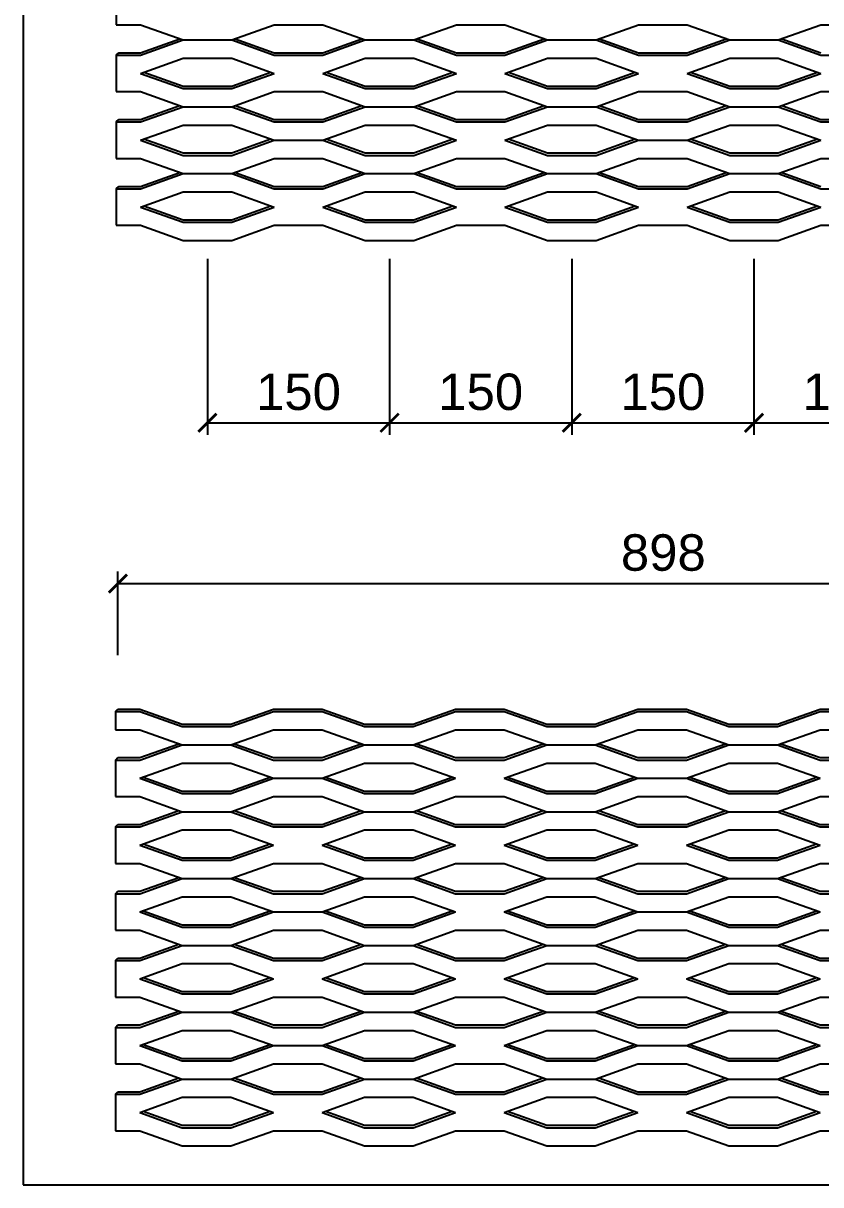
# Model space of a CAD drawing. Header units: millimetres. Extents: x 1664 to 41320, y 4122 to 31095.
# Drawn here: x 21738 to 25022, y 5202 to 9982 of the extents above; entities that cross this region are included whole.
import ezdxf

# ---------------------------------------------------------------- set-up
doc = ezdxf.new("R2010")
doc.units = ezdxf.units.MM
doc.layers.get('DEFPOINTS').update_dxf_attribs({"color": 150})
doc.layers.add('DIM', color=7, linetype='Continuous')
doc.layers.add('ELE-8', color=8, linetype='Continuous')
doc.styles.add('ARIAL', font='arial.ttf')
doc.dimstyles.new('DIM-1-50', dxfattribs={"dimscale": 50, "dimtxt": 3, "dimasz": 1.5, "dimexe": 1, "dimexo": 1.5, "dimgap": 1, "dimtad": 1, "dimdec": 3, "dimdsep": 46, "dimtxsty": 'ARIAL', "dimblk1": 'ARCHTICK', "dimblk2": 'ARCHTICK', "dimsah": 1, "dimcen": 0, "dimclrd": 256, "dimclre": 256, "dimclrt": 3, "dimazin": 2, "dimtfac": 1, "dimtdec": 3, "dimtix": 1, "dimtmove": 2, "dimatfit": 3, "dimldrblk": 'ARCHTICK', "dimfxl": 1, "dimtolj": 1, "dimtzin": 0, "dimarcsym": 0})

# ---------------------------------------------------------------- blocks, each defined once
blk = doc.blocks.new('_ArchTick')
at = {"color": 0, "linetype": 'ByBlock', "const_width": 0.15}
blk.add_lwpolyline([(-0.5, -0.5), (0.5, 0.5)], dxfattribs=at)
blk = doc.blocks.new('*D288')
at = {"layer": 'DEFPOINTS', "color": 0, "transparency": 16777216}
for p in [(22496.6, 9088), (23246.6, 9088), (23246.6, 8337.8)]:
    blk.add_point(p, dxfattribs=at)
at = {"layer": 'DIM', "lineweight": -2, "transparency": 16777216}
for p, q in [((22496.6, 9013), (22496.6, 8287.8)), ((23246.6, 9013), (23246.6, 8287.8)), ((22496.6, 8337.8), (23246.6, 8337.8))]:
    blk.add_line(p, q, dxfattribs=at)
at = {"layer": 'DIM', "lineweight": -2, "transparency": 16777216, "xscale": 75, "yscale": 75, "zscale": 75, "rotation": 180}
blk.add_blockref('_ArchTick', (22496.6, 8337.8), dxfattribs=at)
at = {"layer": 'DIM', "lineweight": -2, "transparency": 16777216, "xscale": 75, "yscale": 75, "zscale": 75}
blk.add_blockref('_ArchTick', (23246.6, 8337.8), dxfattribs=at)
at = {"layer": 'DIM', "color": 3, "transparency": 16777216, "insert": (22871.6, 8464.3), "char_height": 150, "attachment_point": 5, "style": 'ARIAL'}
blk.add_mtext('\\A1;150', dxfattribs=at)
blk = doc.blocks.new('*D289')
at = {"layer": 'DEFPOINTS', "color": 0, "transparency": 16777216}
for p in [(23246.6, 9088), (23996.6, 9088), (23996.6, 8337.8)]:
    blk.add_point(p, dxfattribs=at)
at = {"layer": 'DIM', "lineweight": -2, "transparency": 16777216}
for p, q in [((23246.6, 9013), (23246.6, 8287.8)), ((23996.6, 9013), (23996.6, 8287.8)), ((23246.6, 8337.8), (23996.6, 8337.8))]:
    blk.add_line(p, q, dxfattribs=at)
at = {"layer": 'DIM', "lineweight": -2, "transparency": 16777216, "xscale": 75, "yscale": 75, "zscale": 75, "rotation": 180}
blk.add_blockref('_ArchTick', (23246.6, 8337.8), dxfattribs=at)
at = {"layer": 'DIM', "lineweight": -2, "transparency": 16777216, "xscale": 75, "yscale": 75, "zscale": 75}
blk.add_blockref('_ArchTick', (23996.6, 8337.8), dxfattribs=at)
at = {"layer": 'DIM', "color": 3, "transparency": 16777216, "insert": (23621.6, 8464.3), "char_height": 150, "attachment_point": 5, "style": 'ARIAL'}
blk.add_mtext('\\A1;150', dxfattribs=at)
blk = doc.blocks.new('*D290')
at = {"layer": 'DEFPOINTS', "color": 0, "transparency": 16777216}
for p in [(23996.6, 9088), (24746.6, 9088), (24746.6, 8337.8)]:
    blk.add_point(p, dxfattribs=at)
at = {"layer": 'DIM', "lineweight": -2, "transparency": 16777216}
for p, q in [((23996.6, 9013), (23996.6, 8287.8)), ((24746.6, 9013), (24746.6, 8287.8)), ((23996.6, 8337.8), (24746.6, 8337.8))]:
    blk.add_line(p, q, dxfattribs=at)
at = {"layer": 'DIM', "lineweight": -2, "transparency": 16777216, "xscale": 75, "yscale": 75, "zscale": 75, "rotation": 180}
blk.add_blockref('_ArchTick', (23996.6, 8337.8), dxfattribs=at)
at = {"layer": 'DIM', "lineweight": -2, "transparency": 16777216, "xscale": 75, "yscale": 75, "zscale": 75}
blk.add_blockref('_ArchTick', (24746.6, 8337.8), dxfattribs=at)
at = {"layer": 'DIM', "color": 3, "transparency": 16777216, "insert": (24371.6, 8464.3), "char_height": 150, "attachment_point": 5, "style": 'ARIAL'}
blk.add_mtext('\\A1;150', dxfattribs=at)
blk = doc.blocks.new('*D291')
at = {"layer": 'DEFPOINTS', "color": 0, "transparency": 16777216}
for p in [(24746.6, 9088), (25496.6, 9088), (25496.6, 8337.8)]:
    blk.add_point(p, dxfattribs=at)
at = {"layer": 'DIM', "lineweight": -2, "transparency": 16777216}
for p, q in [((24746.6, 9013), (24746.6, 8287.8)), ((25496.6, 9013), (25496.6, 8287.8)), ((24746.6, 8337.8), (25496.6, 8337.8))]:
    blk.add_line(p, q, dxfattribs=at)
at = {"layer": 'DIM', "lineweight": -2, "transparency": 16777216, "xscale": 75, "yscale": 75, "zscale": 75, "rotation": 180}
blk.add_blockref('_ArchTick', (24746.6, 8337.8), dxfattribs=at)
at = {"layer": 'DIM', "lineweight": -2, "transparency": 16777216, "xscale": 75, "yscale": 75, "zscale": 75}
blk.add_blockref('_ArchTick', (25496.6, 8337.8), dxfattribs=at)
at = {"layer": 'DIM', "color": 3, "transparency": 16777216, "insert": (25121.6, 8464.3), "char_height": 150, "attachment_point": 5, "style": 'ARIAL'}
blk.add_mtext('\\A1;150', dxfattribs=at)
blk = doc.blocks.new('*D295')
at = {"layer": 'DEFPOINTS', "color": 0, "transparency": 16777216}
for p in [(26618.4, 7676.3), (22128.4, 7307), (26618.4, 7297)]:
    blk.add_point(p, dxfattribs=at)
at = {"layer": 'DIM', "lineweight": -2, "transparency": 16777216}
for p, q in [((22128.4, 7382), (22128.4, 7726.3)), ((26618.4, 7372), (26618.4, 7726.3)), ((22128.4, 7676.3), (26618.4, 7676.3))]:
    blk.add_line(p, q, dxfattribs=at)
at = {"layer": 'DIM', "lineweight": -2, "transparency": 16777216, "xscale": 75, "yscale": 75, "zscale": 75, "rotation": 180}
blk.add_blockref('_ArchTick', (22128.4, 7676.3), dxfattribs=at)
at = {"layer": 'DIM', "lineweight": -2, "transparency": 16777216, "xscale": 75, "yscale": 75, "zscale": 75}
blk.add_blockref('_ArchTick', (26618.4, 7676.3), dxfattribs=at)
at = {"layer": 'DIM', "color": 3, "transparency": 16777216, "insert": (24373.4, 7802.9), "char_height": 150, "attachment_point": 5, "style": 'ARIAL'}
blk.add_mtext('\\A1;898', dxfattribs=at)

msp = doc.modelspace()

# ---------------------------------------------------------------- linework, layer by layer
msp.add_lwpolyline([(21738.4051, 5202.4699), (30754.7525, 5202.4699), (30754.7525, 12936.2196), (21738.4051, 12936.2196)], close=True)
at = {"layer": 'ELE-8'}
for p, q in [((22121.5585, 10125.5162), (22121.5585, 9975.5162)), ((22121.5585, 9975.5162), (22221.5585, 9975.5162)), ((22221.5585, 9975.5162), (22396.5585, 9913.0162)), ((22596.5585, 9913.0162), (22771.5585, 9975.5162)), ((22771.5585, 9975.5162), (22971.5585, 9975.5162)), ((22971.5585, 9975.5162), (23146.5585, 9913.0162)), ((23346.5585, 9913.0162), (23521.5585, 9975.5162)), ((23521.5585, 9975.5162), (23621.5585, 9975.5162)), ((23621.5585, 9975.5162), (23721.5585, 9975.5162)), ((23721.5585, 9975.5162), (23896.5585, 9913.0162)), ((24096.5585, 9913.0162), (24271.5585, 9975.5162)), ((24271.5585, 9975.5162), (24471.5585, 9975.5162)), ((24471.5585, 9975.5162), (24646.5585, 9913.0162)), ((24846.5585, 9913.0162), (25021.5585, 9975.5162)), ((25021.5585, 9975.5162), (25121.5585, 9975.5162)), ((22221.5585, 9860.5162), (22382.5585, 9918.0162)), ((22221.5585, 9850.5162), (22396.5585, 9913.0162)), ((22396.5585, 9913.0162), (22596.5585, 9913.0162)), ((22596.5585, 9913.0162), (22771.5585, 9850.5162)), ((22610.5585, 9918.0162), (22771.5585, 9860.5162)), ((22971.5585, 9860.5162), (23132.5585, 9918.0162)), ((22971.5585, 9850.5162), (23146.5585, 9913.0162)), ((23146.5585, 9913.0162), (23346.5585, 9913.0162)), ((23346.5585, 9913.0162), (23521.5585, 9850.5162)), ((23360.5585, 9918.0162), (23521.5585, 9860.5162)), ((23721.5585, 9860.5162), (23882.5585, 9918.0162)), ((23721.5585, 9850.5162), (23896.5585, 9913.0162)), ((23896.5585, 9913.0162), (24096.5585, 9913.0162)), ((24096.5585, 9913.0162), (24271.5585, 9850.5162)), ((24110.5585, 9918.0162), (24271.5585, 9860.5162)), ((24471.5585, 9860.5162), (24632.5585, 9918.0162)), ((24471.5585, 9850.5162), (24646.5585, 9913.0162)), ((24646.5585, 9913.0162), (24846.5585, 9913.0162)), ((24846.5585, 9913.0162), (25021.5585, 9850.5162)), ((24860.5585, 9918.0162), (25021.5585, 9860.5162)), ((22121.5585, 9850.5162), (22131.5585, 9860.5162)), ((22121.5585, 9850.5162), (22221.5585, 9850.5162)), ((22121.5585, 9850.5162), (22121.5585, 9700.5162)), ((22131.5585, 9860.5162), (22221.5585, 9860.5162)), ((22771.5585, 9860.5162), (22971.5585, 9860.5162)), ((22771.5585, 9850.5162), (22971.5585, 9850.5162)), ((23521.5585, 9860.5162), (23631.5585, 9860.5162)), ((23521.5585, 9850.5162), (23621.5585, 9850.5162)), ((23621.5585, 9850.5162), (23721.5585, 9850.5162)), ((23631.5585, 9860.5162), (23721.5585, 9860.5162)), ((24271.5585, 9860.5162), (24471.5585, 9860.5162)), ((24271.5585, 9850.5162), (24471.5585, 9850.5162)), ((25021.5585, 9850.5162), (25121.5585, 9850.5162)), ((22221.5585, 9775.5162), (22396.5585, 9838.0162)), ((22396.5585, 9838.0162), (22596.5585, 9838.0162)), ((22596.5585, 9838.0162), (22771.5585, 9775.5162)), ((22971.5585, 9775.5162), (23146.5585, 9838.0162)), ((23146.5585, 9838.0162), (23346.5585, 9838.0162)), ((23346.5585, 9838.0162), (23521.5585, 9775.5162)), ((23721.5585, 9775.5162), (23896.5585, 9838.0162)), ((23896.5585, 9838.0162), (24096.5585, 9838.0162)), ((24096.5585, 9838.0162), (24271.5585, 9775.5162)), ((24471.5585, 9775.5162), (24646.5585, 9838.0162)), ((24646.5585, 9838.0162), (24846.5585, 9838.0162)), ((24846.5585, 9838.0162), (25021.5585, 9775.5162)), ((22221.5585, 9775.5162), (22396.5585, 9713.0162)), ((22235.5585, 9780.5162), (22396.5585, 9723.0162)), ((22596.5585, 9723.0162), (22757.5585, 9780.5162)), ((22596.5585, 9713.0162), (22771.5585, 9775.5162)), ((22971.5585, 9775.5162), (23146.5585, 9713.0162)), ((22985.5585, 9780.5162), (23146.5585, 9723.0162)), ((23346.5585, 9723.0162), (23507.5585, 9780.5162)), ((23346.5585, 9713.0162), (23521.5585, 9775.5162)), ((23721.5585, 9775.5162), (23896.5585, 9713.0162)), ((23735.5585, 9780.5162), (23896.5585, 9723.0162)), ((24096.5585, 9723.0162), (24257.5585, 9780.5162)), ((24096.5585, 9713.0162), (24271.5585, 9775.5162)), ((24471.5585, 9775.5162), (24646.5585, 9713.0162)), ((24485.5585, 9780.5162), (24646.5585, 9723.0162)), ((24846.5585, 9723.0162), (25007.5585, 9780.5162)), ((24846.5585, 9713.0162), (25021.5585, 9775.5162)), ((22396.5585, 9723.0162), (22596.5585, 9723.0162)), ((22396.5585, 9713.0162), (22596.5585, 9713.0162)), ((23146.5585, 9723.0162), (23346.5585, 9723.0162)), ((23146.5585, 9713.0162), (23346.5585, 9713.0162)), ((23896.5585, 9723.0162), (24096.5585, 9723.0162)), ((23896.5585, 9713.0162), (24096.5585, 9713.0162)), ((24646.5585, 9723.0162), (24846.5585, 9723.0162)), ((24646.5585, 9713.0162), (24846.5585, 9713.0162)), ((22121.5585, 9700.5162), (22221.5585, 9700.5162)), ((22221.5585, 9700.5162), (22396.5585, 9638.0162)), ((22596.5585, 9638.0162), (22771.5585, 9700.5162)), ((22771.5585, 9700.5162), (22971.5585, 9700.5162)), ((22971.5585, 9700.5162), (23146.5585, 9638.0162)), ((23346.5585, 9638.0162), (23521.5585, 9700.5162)), ((23521.5585, 9700.5162), (23621.5585, 9700.5162)), ((23621.5585, 9700.5162), (23721.5585, 9700.5162)), ((23721.5585, 9700.5162), (23896.5585, 9638.0162)), ((24096.5585, 9638.0162), (24271.5585, 9700.5162)), ((24271.5585, 9700.5162), (24471.5585, 9700.5162)), ((24471.5585, 9700.5162), (24646.5585, 9638.0162)), ((24846.5585, 9638.0162), (25021.5585, 9700.5162)), ((25021.5585, 9700.5162), (25121.5585, 9700.5162)), ((22221.5585, 9585.5162), (22382.5585, 9643.0162)), ((22221.5585, 9575.5162), (22396.5585, 9638.0162)), ((22396.5585, 9638.0162), (22596.5585, 9638.0162)), ((22596.5585, 9638.0162), (22771.5585, 9575.5162)), ((22610.5585, 9643.0162), (22771.5585, 9585.5162)), ((22971.5585, 9585.5162), (23132.5585, 9643.0162)), ((22971.5585, 9575.5162), (23146.5585, 9638.0162)), ((23146.5585, 9638.0162), (23346.5585, 9638.0162)), ((23346.5585, 9638.0162), (23521.5585, 9575.5162)), ((23360.5585, 9643.0162), (23521.5585, 9585.5162)), ((23721.5585, 9585.5162), (23882.5585, 9643.0162)), ((23721.5585, 9575.5162), (23896.5585, 9638.0162)), ((23896.5585, 9638.0162), (24096.5585, 9638.0162)), ((24096.5585, 9638.0162), (24271.5585, 9575.5162)), ((24110.5585, 9643.0162), (24271.5585, 9585.5162)), ((24471.5585, 9585.5162), (24632.5585, 9643.0162)), ((24471.5585, 9575.5162), (24646.5585, 9638.0162)), ((24646.5585, 9638.0162), (24846.5585, 9638.0162)), ((24846.5585, 9638.0162), (25021.5585, 9575.5162)), ((24860.5585, 9643.0162), (25021.5585, 9585.5162)), ((22121.5585, 9575.5162), (22131.5585, 9585.5162)), ((22121.5585, 9575.5162), (22221.5585, 9575.5162)), ((22121.5585, 9575.5162), (22121.5585, 9425.5162)), ((22131.5585, 9585.5162), (22221.5585, 9585.5162)), ((22221.5585, 9500.5162), (22396.5585, 9563.0162)), ((22396.5585, 9563.0162), (22596.5585, 9563.0162)), ((22596.5585, 9563.0162), (22771.5585, 9500.5162)), ((22771.5585, 9585.5162), (22971.5585, 9585.5162)), ((22771.5585, 9575.5162), (22971.5585, 9575.5162)), ((22971.5585, 9500.5162), (23146.5585, 9563.0162)), ((23146.5585, 9563.0162), (23346.5585, 9563.0162)), ((23346.5585, 9563.0162), (23521.5585, 9500.5162)), ((23521.5585, 9585.5162), (23631.5585, 9585.5162)), ((23521.5585, 9575.5162), (23621.5585, 9575.5162)), ((23621.5585, 9575.5162), (23721.5585, 9575.5162)), ((23631.5585, 9585.5162), (23721.5585, 9585.5162)), ((23721.5585, 9500.5162), (23896.5585, 9563.0162)), ((23896.5585, 9563.0162), (24096.5585, 9563.0162)), ((24096.5585, 9563.0162), (24271.5585, 9500.5162)), ((24271.5585, 9585.5162), (24471.5585, 9585.5162)), ((24271.5585, 9575.5162), (24471.5585, 9575.5162)), ((24471.5585, 9500.5162), (24646.5585, 9563.0162)), ((24646.5585, 9563.0162), (24846.5585, 9563.0162)), ((24846.5585, 9563.0162), (25021.5585, 9500.5162)), ((25021.5585, 9585.5162), (25131.5585, 9585.5162)), ((25021.5585, 9575.5162), (25121.5585, 9575.5162)), ((22221.5585, 9500.5162), (22396.5585, 9438.0162)), ((22235.5585, 9505.5162), (22396.5585, 9448.0162)), ((22596.5585, 9448.0162), (22757.5585, 9505.5162)), ((22596.5585, 9438.0162), (22771.5585, 9500.5162)), ((22771.5585, 9500.5162), (22971.5585, 9500.5162)), ((22971.5585, 9500.5162), (23146.5585, 9438.0162)), ((22985.5585, 9505.5162), (23146.5585, 9448.0162)), ((23346.5585, 9448.0162), (23507.5585, 9505.5162)), ((23346.5585, 9438.0162), (23521.5585, 9500.5162)), ((23721.5585, 9500.5162), (23896.5585, 9438.0162)), ((23735.5585, 9505.5162), (23896.5585, 9448.0162)), ((24096.5585, 9448.0162), (24257.5585, 9505.5162)), ((24096.5585, 9438.0162), (24271.5585, 9500.5162)), ((24271.5585, 9500.5162), (24471.5585, 9500.5162)), ((24471.5585, 9500.5162), (24646.5585, 9438.0162)), ((24485.5585, 9505.5162), (24646.5585, 9448.0162)), ((24846.5585, 9448.0162), (25007.5585, 9505.5162)), ((24846.5585, 9438.0162), (25021.5585, 9500.5162)), ((22121.5585, 9425.5162), (22221.5585, 9425.5162)), ((22221.5585, 9425.5162), (22396.5585, 9363.0162)), ((22396.5585, 9448.0162), (22596.5585, 9448.0162)), ((22396.5585, 9438.0162), (22596.5585, 9438.0162)), ((22596.5585, 9363.0162), (22771.5585, 9425.5162)), ((22771.5585, 9425.5162), (22971.5585, 9425.5162)), ((22971.5585, 9425.5162), (23146.5585, 9363.0162)), ((23146.5585, 9448.0162), (23346.5585, 9448.0162)), ((23146.5585, 9438.0162), (23346.5585, 9438.0162)), ((23346.5585, 9363.0162), (23521.5585, 9425.5162)), ((23521.5585, 9425.5162), (23621.5585, 9425.5162)), ((23621.5585, 9425.5162), (23721.5585, 9425.5162)), ((23721.5585, 9425.5162), (23896.5585, 9363.0162)), ((23896.5585, 9448.0162), (24096.5585, 9448.0162)), ((23896.5585, 9438.0162), (24096.5585, 9438.0162)), ((24096.5585, 9363.0162), (24271.5585, 9425.5162)), ((24271.5585, 9425.5162), (24471.5585, 9425.5162)), ((24471.5585, 9425.5162), (24646.5585, 9363.0162)), ((24646.5585, 9448.0162), (24846.5585, 9448.0162)), ((24646.5585, 9438.0162), (24846.5585, 9438.0162)), ((24846.5585, 9363.0162), (25021.5585, 9425.5162)), ((25021.5585, 9425.5162), (25121.5585, 9425.5162)), ((22221.5585, 9310.5162), (22382.5585, 9368.0162)), ((22610.5585, 9368.0162), (22771.5585, 9310.5162)), ((22971.5585, 9310.5162), (23132.5585, 9368.0162)), ((23360.5585, 9368.0162), (23521.5585, 9310.5162)), ((23721.5585, 9310.5162), (23882.5585, 9368.0162)), ((24110.5585, 9368.0162), (24271.5585, 9310.5162)), ((24471.5585, 9310.5162), (24632.5585, 9368.0162)), ((24860.5585, 9368.0162), (25021.5585, 9310.5162)), ((22221.5585, 9300.5162), (22396.5585, 9363.0162)), ((22396.5585, 9363.0162), (22596.5585, 9363.0162)), ((22596.5585, 9363.0162), (22771.5585, 9300.5162)), ((22971.5585, 9300.5162), (23146.5585, 9363.0162)), ((23146.5585, 9363.0162), (23346.5585, 9363.0162)), ((23346.5585, 9363.0162), (23521.5585, 9300.5162)), ((23721.5585, 9300.5162), (23896.5585, 9363.0162)), ((23896.5585, 9363.0162), (24096.5585, 9363.0162)), ((24096.5585, 9363.0162), (24271.5585, 9300.5162)), ((24471.5585, 9300.5162), (24646.5585, 9363.0162)), ((24646.5585, 9363.0162), (24846.5585, 9363.0162)), ((24846.5585, 9363.0162), (25021.5585, 9300.5162)), ((22121.5585, 9300.5162), (22131.5585, 9310.5162)), ((22121.5585, 9300.5162), (22221.5585, 9300.5162)), ((22121.5585, 9300.5162), (22121.5585, 9150.5162)), ((22131.5585, 9310.5162), (22221.5585, 9310.5162)), ((22221.5585, 9225.5162), (22396.5585, 9288.0162)), ((22396.5585, 9288.0162), (22596.5585, 9288.0162)), ((22596.5585, 9288.0162), (22771.5585, 9225.5162)), ((22771.5585, 9310.5162), (22971.5585, 9310.5162)), ((22771.5585, 9300.5162), (22971.5585, 9300.5162)), ((22971.5585, 9225.5162), (23146.5585, 9288.0162)), ((23146.5585, 9288.0162), (23346.5585, 9288.0162)), ((23346.5585, 9288.0162), (23521.5585, 9225.5162)), ((23521.5585, 9310.5162), (23631.5585, 9310.5162)), ((23521.5585, 9300.5162), (23621.5585, 9300.5162)), ((23621.5585, 9300.5162), (23721.5585, 9300.5162)), ((23631.5585, 9310.5162), (23721.5585, 9310.5162)), ((23721.5585, 9225.5162), (23896.5585, 9288.0162)), ((23896.5585, 9288.0162), (24096.5585, 9288.0162)), ((24096.5585, 9288.0162), (24271.5585, 9225.5162)), ((24271.5585, 9310.5162), (24471.5585, 9310.5162)), ((24271.5585, 9300.5162), (24471.5585, 9300.5162)), ((24471.5585, 9225.5162), (24646.5585, 9288.0162)), ((24646.5585, 9288.0162), (24846.5585, 9288.0162)), ((24846.5585, 9288.0162), (25021.5585, 9225.5162)), ((25021.5585, 9300.5162), (25121.5585, 9300.5162)), ((22221.5585, 9225.5162), (22396.5585, 9163.0162)), ((22235.5585, 9230.5162), (22396.5585, 9173.0162)), ((22596.5585, 9173.0162), (22757.5585, 9230.5162)), ((22596.5585, 9163.0162), (22771.5585, 9225.5162)), ((22971.5585, 9225.5162), (23146.5585, 9163.0162)), ((22985.5585, 9230.5162), (23146.5585, 9173.0162)), ((23346.5585, 9173.0162), (23507.5585, 9230.5162)), ((23346.5585, 9163.0162), (23521.5585, 9225.5162)), ((23721.5585, 9225.5162), (23896.5585, 9163.0162)), ((23735.5585, 9230.5162), (23896.5585, 9173.0162)), ((24096.5585, 9173.0162), (24257.5585, 9230.5162)), ((24096.5585, 9163.0162), (24271.5585, 9225.5162)), ((24471.5585, 9225.5162), (24646.5585, 9163.0162)), ((24485.5585, 9230.5162), (24646.5585, 9173.0162)), ((24846.5585, 9173.0162), (25007.5585, 9230.5162)), ((24846.5585, 9163.0162), (25021.5585, 9225.5162)), ((22121.5585, 9150.5162), (22221.5585, 9150.5162)), ((22221.5585, 9150.5162), (22396.5585, 9088.0162)), ((22396.5585, 9173.0162), (22596.5585, 9173.0162)), ((22396.5585, 9163.0162), (22596.5585, 9163.0162)), ((22596.5585, 9088.0162), (22771.5585, 9150.5162)), ((22771.5585, 9150.5162), (22971.5585, 9150.5162)), ((22971.5585, 9150.5162), (23146.5585, 9088.0162)), ((23146.5585, 9173.0162), (23346.5585, 9173.0162)), ((23146.5585, 9163.0162), (23346.5585, 9163.0162)), ((23346.5585, 9088.0162), (23521.5585, 9150.5162)), ((23521.5585, 9150.5162), (23621.5585, 9150.5162)), ((23621.5585, 9150.5162), (23721.5585, 9150.5162)), ((23721.5585, 9150.5162), (23896.5585, 9088.0162)), ((23896.5585, 9173.0162), (24096.5585, 9173.0162)), ((23896.5585, 9163.0162), (24096.5585, 9163.0162)), ((24096.5585, 9088.0162), (24271.5585, 9150.5162)), ((24271.5585, 9150.5162), (24471.5585, 9150.5162)), ((24471.5585, 9150.5162), (24646.5585, 9088.0162)), ((24646.5585, 9173.0162), (24846.5585, 9173.0162)), ((24646.5585, 9163.0162), (24846.5585, 9163.0162)), ((24846.5585, 9088.0162), (25021.5585, 9150.5162)), ((25021.5585, 9150.5162), (25121.5585, 9150.5162)), ((22396.5585, 9088.0162), (22596.5585, 9088.0162)), ((23146.5585, 9088.0162), (23346.5585, 9088.0162)), ((23896.5585, 9088.0162), (24096.5585, 9088.0162)), ((24646.5585, 9088.0162), (24846.5585, 9088.0162)), ((22118.3575, 7149.9237), (22128.3575, 7159.9237)), ((22118.3575, 7149.9237), (22218.3575, 7149.9237)), ((22118.3575, 7149.9237), (22118.3575, 7074.9237)), ((22128.3575, 7159.9237), (22218.3575, 7159.9237)), ((22218.3575, 7159.9237), (22393.3575, 7097.4237)), ((22218.3575, 7149.9237), (22393.3575, 7087.4237)), ((22593.3575, 7097.4237), (22768.3575, 7159.9237)), ((22593.3575, 7087.4237), (22768.3575, 7149.9237)), ((22768.3575, 7159.9237), (22968.3575, 7159.9237)), ((22768.3575, 7149.9237), (22968.3575, 7149.9237)), ((22968.3575, 7159.9237), (23143.3575, 7097.4237)), ((22968.3575, 7149.9237), (23143.3575, 7087.4237)), ((23343.3575, 7097.4237), (23518.3575, 7159.9237)), ((23343.3575, 7087.4237), (23518.3575, 7149.9237)), ((23518.3575, 7159.9237), (23628.3575, 7159.9237)), ((23518.3575, 7149.9237), (23618.3575, 7149.9237)), ((23618.3575, 7149.9237), (23718.3575, 7149.9237)), ((23628.3575, 7159.9237), (23718.3575, 7159.9237)), ((23718.3575, 7159.9237), (23893.3575, 7097.4237)), ((23718.3575, 7149.9237), (23893.3575, 7087.4237)), ((24093.3575, 7097.4237), (24268.3575, 7159.9237)), ((24093.3575, 7087.4237), (24268.3575, 7149.9237)), ((24268.3575, 7159.9237), (24468.3575, 7159.9237)), ((24268.3575, 7149.9237), (24468.3575, 7149.9237)), ((24468.3575, 7159.9237), (24643.3575, 7097.4237)), ((24468.3575, 7149.9237), (24643.3575, 7087.4237)), ((24843.3575, 7097.4237), (25018.3575, 7159.9237)), ((24843.3575, 7087.4237), (25018.3575, 7149.9237)), ((25018.3575, 7159.9237), (25128.3575, 7159.9237)), ((25018.3575, 7149.9237), (25118.3575, 7149.9237)), ((22118.3575, 7074.9237), (22218.3575, 7074.9237)), ((22218.3575, 7074.9237), (22393.3575, 7012.4237)), ((22393.3575, 7097.4237), (22593.3575, 7097.4237)), ((22393.3575, 7087.4237), (22593.3575, 7087.4237)), ((22593.3575, 7012.4237), (22768.3575, 7074.9237)), ((22768.3575, 7074.9237), (22968.3575, 7074.9237)), ((22968.3575, 7074.9237), (23143.3575, 7012.4237)), ((23143.3575, 7097.4237), (23343.3575, 7097.4237)), ((23143.3575, 7087.4237), (23343.3575, 7087.4237)), ((23343.3575, 7012.4237), (23518.3575, 7074.9237)), ((23518.3575, 7074.9237), (23618.3575, 7074.9237)), ((23618.3575, 7074.9237), (23718.3575, 7074.9237)), ((23718.3575, 7074.9237), (23893.3575, 7012.4237)), ((23893.3575, 7097.4237), (24093.3575, 7097.4237)), ((23893.3575, 7087.4237), (24093.3575, 7087.4237)), ((24093.3575, 7012.4237), (24268.3575, 7074.9237)), ((24268.3575, 7074.9237), (24468.3575, 7074.9237)), ((24468.3575, 7074.9237), (24643.3575, 7012.4237)), ((24643.3575, 7097.4237), (24843.3575, 7097.4237)), ((24643.3575, 7087.4237), (24843.3575, 7087.4237)), ((24843.3575, 7012.4237), (25018.3575, 7074.9237)), ((25018.3575, 7074.9237), (25118.3575, 7074.9237)), ((22218.3575, 6959.9237), (22379.3575, 7017.4237)), ((22218.3575, 6949.9237), (22393.3575, 7012.4237)), ((22393.3575, 7012.4237), (22593.3575, 7012.4237)), ((22593.3575, 7012.4237), (22768.3575, 6949.9237)), ((22607.3575, 7017.4237), (22768.3575, 6959.9237)), ((22968.3575, 6959.9237), (23129.3575, 7017.4237)), ((22968.3575, 6949.9237), (23143.3575, 7012.4237)), ((23143.3575, 7012.4237), (23343.3575, 7012.4237)), ((23343.3575, 7012.4237), (23518.3575, 6949.9237)), ((23357.3575, 7017.4237), (23518.3575, 6959.9237)), ((23718.3575, 6959.9237), (23879.3575, 7017.4237)), ((23718.3575, 6949.9237), (23893.3575, 7012.4237)), ((23893.3575, 7012.4237), (24093.3575, 7012.4237)), ((24093.3575, 7012.4237), (24268.3575, 6949.9237)), ((24107.3575, 7017.4237), (24268.3575, 6959.9237)), ((24468.3575, 6959.9237), (24629.3575, 7017.4237)), ((24468.3575, 6949.9237), (24643.3575, 7012.4237)), ((24643.3575, 7012.4237), (24843.3575, 7012.4237)), ((24843.3575, 7012.4237), (25018.3575, 6949.9237)), ((24857.3575, 7017.4237), (25018.3575, 6959.9237)), ((22118.3575, 6949.9237), (22128.3575, 6959.9237)), ((22118.3575, 6949.9237), (22218.3575, 6949.9237)), ((22118.3575, 6949.9237), (22118.3575, 6799.9237)), ((22128.3575, 6959.9237), (22218.3575, 6959.9237)), ((22218.3575, 6874.9237), (22393.3575, 6937.4237)), ((22393.3575, 6937.4237), (22593.3575, 6937.4237)), ((22593.3575, 6937.4237), (22768.3575, 6874.9237)), ((22768.3575, 6959.9237), (22968.3575, 6959.9237)), ((22768.3575, 6949.9237), (22968.3575, 6949.9237)), ((22968.3575, 6874.9237), (23143.3575, 6937.4237)), ((23143.3575, 6937.4237), (23343.3575, 6937.4237)), ((23343.3575, 6937.4237), (23518.3575, 6874.9237)), ((23518.3575, 6959.9237), (23628.3575, 6959.9237)), ((23518.3575, 6949.9237), (23618.3575, 6949.9237)), ((23618.3575, 6949.9237), (23718.3575, 6949.9237)), ((23628.3575, 6959.9237), (23718.3575, 6959.9237)), ((23718.3575, 6874.9237), (23893.3575, 6937.4237)), ((23893.3575, 6937.4237), (24093.3575, 6937.4237)), ((24093.3575, 6937.4237), (24268.3575, 6874.9237)), ((24268.3575, 6959.9237), (24468.3575, 6959.9237)), ((24268.3575, 6949.9237), (24468.3575, 6949.9237)), ((24468.3575, 6874.9237), (24643.3575, 6937.4237)), ((24643.3575, 6937.4237), (24843.3575, 6937.4237)), ((24843.3575, 6937.4237), (25018.3575, 6874.9237)), ((25018.3575, 6959.9237), (25128.3575, 6959.9237)), ((25018.3575, 6949.9237), (25118.3575, 6949.9237)), ((22218.3575, 6874.9237), (22393.3575, 6812.4237)), ((22232.3575, 6879.9237), (22393.3575, 6822.4237)), ((22593.3575, 6822.4237), (22754.3575, 6879.9237)), ((22593.3575, 6812.4237), (22768.3575, 6874.9237)), ((22768.3575, 6874.9237), (22968.3575, 6874.9237)), ((22968.3575, 6874.9237), (23143.3575, 6812.4237)), ((22982.3575, 6879.9237), (23143.3575, 6822.4237)), ((23343.3575, 6822.4237), (23504.3575, 6879.9237)), ((23343.3575, 6812.4237), (23518.3575, 6874.9237)), ((23718.3575, 6874.9237), (23893.3575, 6812.4237)), ((23732.3575, 6879.9237), (23893.3575, 6822.4237)), ((24093.3575, 6822.4237), (24254.3575, 6879.9237)), ((24093.3575, 6812.4237), (24268.3575, 6874.9237)), ((24268.3575, 6874.9237), (24468.3575, 6874.9237)), ((24468.3575, 6874.9237), (24643.3575, 6812.4237)), ((24482.3575, 6879.9237), (24643.3575, 6822.4237)), ((24843.3575, 6822.4237), (25004.3575, 6879.9237)), ((24843.3575, 6812.4237), (25018.3575, 6874.9237)), ((22118.3575, 6799.9237), (22218.3575, 6799.9237)), ((22218.3575, 6799.9237), (22393.3575, 6737.4237)), ((22393.3575, 6822.4237), (22593.3575, 6822.4237)), ((22393.3575, 6812.4237), (22593.3575, 6812.4237)), ((22593.3575, 6737.4237), (22768.3575, 6799.9237)), ((22768.3575, 6799.9237), (22968.3575, 6799.9237)), ((22968.3575, 6799.9237), (23143.3575, 6737.4237)), ((23143.3575, 6822.4237), (23343.3575, 6822.4237)), ((23143.3575, 6812.4237), (23343.3575, 6812.4237)), ((23343.3575, 6737.4237), (23518.3575, 6799.9237)), ((23518.3575, 6799.9237), (23618.3575, 6799.9237)), ((23618.3575, 6799.9237), (23718.3575, 6799.9237)), ((23718.3575, 6799.9237), (23893.3575, 6737.4237)), ((23893.3575, 6822.4237), (24093.3575, 6822.4237)), ((23893.3575, 6812.4237), (24093.3575, 6812.4237)), ((24093.3575, 6737.4237), (24268.3575, 6799.9237)), ((24268.3575, 6799.9237), (24468.3575, 6799.9237)), ((24468.3575, 6799.9237), (24643.3575, 6737.4237)), ((24643.3575, 6822.4237), (24843.3575, 6822.4237)), ((24643.3575, 6812.4237), (24843.3575, 6812.4237)), ((24843.3575, 6737.4237), (25018.3575, 6799.9237)), ((25018.3575, 6799.9237), (25118.3575, 6799.9237)), ((22218.3575, 6684.9237), (22379.3575, 6742.4237)), ((22607.3575, 6742.4237), (22768.3575, 6684.9237)), ((22968.3575, 6684.9237), (23129.3575, 6742.4237)), ((23357.3575, 6742.4237), (23518.3575, 6684.9237)), ((23718.3575, 6684.9237), (23879.3575, 6742.4237)), ((24107.3575, 6742.4237), (24268.3575, 6684.9237)), ((24468.3575, 6684.9237), (24629.3575, 6742.4237)), ((24857.3575, 6742.4237), (25018.3575, 6684.9237)), ((22218.3575, 6674.9237), (22393.3575, 6737.4237)), ((22393.3575, 6737.4237), (22593.3575, 6737.4237)), ((22593.3575, 6737.4237), (22768.3575, 6674.9237)), ((22968.3575, 6674.9237), (23143.3575, 6737.4237)), ((23143.3575, 6737.4237), (23343.3575, 6737.4237)), ((23343.3575, 6737.4237), (23518.3575, 6674.9237)), ((23718.3575, 6674.9237), (23893.3575, 6737.4237)), ((23893.3575, 6737.4237), (24093.3575, 6737.4237)), ((24093.3575, 6737.4237), (24268.3575, 6674.9237)), ((24468.3575, 6674.9237), (24643.3575, 6737.4237)), ((24643.3575, 6737.4237), (24843.3575, 6737.4237)), ((24843.3575, 6737.4237), (25018.3575, 6674.9237)), ((22118.3575, 6674.9237), (22128.3575, 6684.9237)), ((22118.3575, 6674.9237), (22218.3575, 6674.9237)), ((22118.3575, 6674.9237), (22118.3575, 6524.9237)), ((22128.3575, 6684.9237), (22218.3575, 6684.9237)), ((22218.3575, 6599.9237), (22393.3575, 6662.4237)), ((22393.3575, 6662.4237), (22593.3575, 6662.4237)), ((22593.3575, 6662.4237), (22768.3575, 6599.9237)), ((22768.3575, 6684.9237), (22968.3575, 6684.9237)), ((22768.3575, 6674.9237), (22968.3575, 6674.9237)), ((22968.3575, 6599.9237), (23143.3575, 6662.4237)), ((23143.3575, 6662.4237), (23343.3575, 6662.4237)), ((23343.3575, 6662.4237), (23518.3575, 6599.9237)), ((23518.3575, 6684.9237), (23628.3575, 6684.9237)), ((23518.3575, 6674.9237), (23618.3575, 6674.9237)), ((23618.3575, 6674.9237), (23718.3575, 6674.9237)), ((23628.3575, 6684.9237), (23718.3575, 6684.9237)), ((23718.3575, 6599.9237), (23893.3575, 6662.4237)), ((23893.3575, 6662.4237), (24093.3575, 6662.4237)), ((24093.3575, 6662.4237), (24268.3575, 6599.9237)), ((24268.3575, 6684.9237), (24468.3575, 6684.9237)), ((24268.3575, 6674.9237), (24468.3575, 6674.9237)), ((24468.3575, 6599.9237), (24643.3575, 6662.4237)), ((24643.3575, 6662.4237), (24843.3575, 6662.4237)), ((24843.3575, 6662.4237), (25018.3575, 6599.9237)), ((25018.3575, 6684.9237), (25128.3575, 6684.9237)), ((25018.3575, 6674.9237), (25118.3575, 6674.9237)), ((22218.3575, 6599.9237), (22393.3575, 6537.4237)), ((22232.3575, 6604.9237), (22393.3575, 6547.4237)), ((22593.3575, 6547.4237), (22754.3575, 6604.9237)), ((22593.3575, 6537.4237), (22768.3575, 6599.9237)), ((22968.3575, 6599.9237), (23143.3575, 6537.4237)), ((22982.3575, 6604.9237), (23143.3575, 6547.4237)), ((23343.3575, 6547.4237), (23504.3575, 6604.9237)), ((23343.3575, 6537.4237), (23518.3575, 6599.9237)), ((23718.3575, 6599.9237), (23893.3575, 6537.4237)), ((23732.3575, 6604.9237), (23893.3575, 6547.4237)), ((24093.3575, 6547.4237), (24254.3575, 6604.9237)), ((24093.3575, 6537.4237), (24268.3575, 6599.9237)), ((24468.3575, 6599.9237), (24643.3575, 6537.4237)), ((24482.3575, 6604.9237), (24643.3575, 6547.4237)), ((24843.3575, 6547.4237), (25004.3575, 6604.9237)), ((24843.3575, 6537.4237), (25018.3575, 6599.9237)), ((22118.3575, 6524.9237), (22218.3575, 6524.9237)), ((22218.3575, 6524.9237), (22393.3575, 6462.4237)), ((22393.3575, 6547.4237), (22593.3575, 6547.4237)), ((22393.3575, 6537.4237), (22593.3575, 6537.4237)), ((22593.3575, 6462.4237), (22768.3575, 6524.9237)), ((22768.3575, 6524.9237), (22968.3575, 6524.9237)), ((22968.3575, 6524.9237), (23143.3575, 6462.4237)), ((23143.3575, 6547.4237), (23343.3575, 6547.4237)), ((23143.3575, 6537.4237), (23343.3575, 6537.4237)), ((23343.3575, 6462.4237), (23518.3575, 6524.9237)), ((23518.3575, 6524.9237), (23618.3575, 6524.9237)), ((23618.3575, 6524.9237), (23718.3575, 6524.9237)), ((23718.3575, 6524.9237), (23893.3575, 6462.4237)), ((23893.3575, 6547.4237), (24093.3575, 6547.4237)), ((23893.3575, 6537.4237), (24093.3575, 6537.4237)), ((24093.3575, 6462.4237), (24268.3575, 6524.9237)), ((24268.3575, 6524.9237), (24468.3575, 6524.9237)), ((24468.3575, 6524.9237), (24643.3575, 6462.4237)), ((24643.3575, 6547.4237), (24843.3575, 6547.4237)), ((24643.3575, 6537.4237), (24843.3575, 6537.4237)), ((24843.3575, 6462.4237), (25018.3575, 6524.9237)), ((25018.3575, 6524.9237), (25118.3575, 6524.9237)), ((22218.3575, 6409.9237), (22379.3575, 6467.4237)), ((22218.3575, 6399.9237), (22393.3575, 6462.4237)), ((22393.3575, 6462.4237), (22593.3575, 6462.4237)), ((22593.3575, 6462.4237), (22768.3575, 6399.9237)), ((22607.3575, 6467.4237), (22768.3575, 6409.9237)), ((22968.3575, 6409.9237), (23129.3575, 6467.4237)), ((22968.3575, 6399.9237), (23143.3575, 6462.4237)), ((23143.3575, 6462.4237), (23343.3575, 6462.4237)), ((23343.3575, 6462.4237), (23518.3575, 6399.9237)), ((23357.3575, 6467.4237), (23518.3575, 6409.9237)), ((23718.3575, 6409.9237), (23879.3575, 6467.4237)), ((23718.3575, 6399.9237), (23893.3575, 6462.4237)), ((23893.3575, 6462.4237), (24093.3575, 6462.4237)), ((24093.3575, 6462.4237), (24268.3575, 6399.9237)), ((24107.3575, 6467.4237), (24268.3575, 6409.9237)), ((24468.3575, 6409.9237), (24629.3575, 6467.4237)), ((24468.3575, 6399.9237), (24643.3575, 6462.4237)), ((24643.3575, 6462.4237), (24843.3575, 6462.4237)), ((24843.3575, 6462.4237), (25018.3575, 6399.9237)), ((24857.3575, 6467.4237), (25018.3575, 6409.9237)), ((22118.3575, 6399.9237), (22128.3575, 6409.9237)), ((22128.3575, 6409.9237), (22218.3575, 6409.9237)), ((22768.3575, 6409.9237), (22968.3575, 6409.9237)), ((23518.3575, 6409.9237), (23628.3575, 6409.9237)), ((23628.3575, 6409.9237), (23718.3575, 6409.9237)), ((24268.3575, 6409.9237), (24468.3575, 6409.9237)), ((25018.3575, 6409.9237), (25128.3575, 6409.9237)), ((22118.3575, 6399.9237), (22218.3575, 6399.9237)), ((22118.3575, 6399.9237), (22118.3575, 6249.9237)), ((22218.3575, 6324.9237), (22393.3575, 6387.4237)), ((22393.3575, 6387.4237), (22593.3575, 6387.4237)), ((22593.3575, 6387.4237), (22768.3575, 6324.9237)), ((22768.3575, 6399.9237), (22968.3575, 6399.9237)), ((22968.3575, 6324.9237), (23143.3575, 6387.4237)), ((23143.3575, 6387.4237), (23343.3575, 6387.4237)), ((23343.3575, 6387.4237), (23518.3575, 6324.9237)), ((23518.3575, 6399.9237), (23618.3575, 6399.9237)), ((23618.3575, 6399.9237), (23718.3575, 6399.9237)), ((23718.3575, 6324.9237), (23893.3575, 6387.4237)), ((23893.3575, 6387.4237), (24093.3575, 6387.4237)), ((24093.3575, 6387.4237), (24268.3575, 6324.9237)), ((24268.3575, 6399.9237), (24468.3575, 6399.9237)), ((24468.3575, 6324.9237), (24643.3575, 6387.4237)), ((24643.3575, 6387.4237), (24843.3575, 6387.4237)), ((24843.3575, 6387.4237), (25018.3575, 6324.9237)), ((25018.3575, 6399.9237), (25118.3575, 6399.9237)), ((22218.3575, 6324.9237), (22393.3575, 6262.4237)), ((22232.3575, 6329.9237), (22393.3575, 6272.4237)), ((22593.3575, 6272.4237), (22754.3575, 6329.9237)), ((22593.3575, 6262.4237), (22768.3575, 6324.9237)), ((22768.3575, 6324.9237), (22968.3575, 6324.9237)), ((22968.3575, 6324.9237), (23143.3575, 6262.4237)), ((22982.3575, 6329.9237), (23143.3575, 6272.4237)), ((23343.3575, 6272.4237), (23504.3575, 6329.9237)), ((23343.3575, 6262.4237), (23518.3575, 6324.9237)), ((23718.3575, 6324.9237), (23893.3575, 6262.4237)), ((23732.3575, 6329.9237), (23893.3575, 6272.4237)), ((24093.3575, 6272.4237), (24254.3575, 6329.9237)), ((24093.3575, 6262.4237), (24268.3575, 6324.9237)), ((24268.3575, 6324.9237), (24468.3575, 6324.9237)), ((24468.3575, 6324.9237), (24643.3575, 6262.4237)), ((24482.3575, 6329.9237), (24643.3575, 6272.4237)), ((24843.3575, 6272.4237), (25004.3575, 6329.9237)), ((24843.3575, 6262.4237), (25018.3575, 6324.9237)), ((22393.3575, 6272.4237), (22593.3575, 6272.4237)), ((22393.3575, 6262.4237), (22593.3575, 6262.4237)), ((23143.3575, 6272.4237), (23343.3575, 6272.4237)), ((23143.3575, 6262.4237), (23343.3575, 6262.4237)), ((23893.3575, 6272.4237), (24093.3575, 6272.4237)), ((23893.3575, 6262.4237), (24093.3575, 6262.4237)), ((24643.3575, 6272.4237), (24843.3575, 6272.4237)), ((24643.3575, 6262.4237), (24843.3575, 6262.4237)), ((22118.3575, 6249.9237), (22218.3575, 6249.9237)), ((22218.3575, 6249.9237), (22393.3575, 6187.4237)), ((22593.3575, 6187.4237), (22768.3575, 6249.9237)), ((22768.3575, 6249.9237), (22968.3575, 6249.9237)), ((22968.3575, 6249.9237), (23143.3575, 6187.4237)), ((23343.3575, 6187.4237), (23518.3575, 6249.9237)), ((23518.3575, 6249.9237), (23618.3575, 6249.9237)), ((23618.3575, 6249.9237), (23718.3575, 6249.9237)), ((23718.3575, 6249.9237), (23893.3575, 6187.4237)), ((24093.3575, 6187.4237), (24268.3575, 6249.9237)), ((24268.3575, 6249.9237), (24468.3575, 6249.9237)), ((24468.3575, 6249.9237), (24643.3575, 6187.4237)), ((24843.3575, 6187.4237), (25018.3575, 6249.9237)), ((25018.3575, 6249.9237), (25118.3575, 6249.9237)), ((22218.3575, 6134.9237), (22379.3575, 6192.4237)), ((22218.3575, 6124.9237), (22393.3575, 6187.4237)), ((22393.3575, 6187.4237), (22593.3575, 6187.4237)), ((22593.3575, 6187.4237), (22768.3575, 6124.9237)), ((22607.3575, 6192.4237), (22768.3575, 6134.9237)), ((22968.3575, 6134.9237), (23129.3575, 6192.4237)), ((22968.3575, 6124.9237), (23143.3575, 6187.4237)), ((23143.3575, 6187.4237), (23343.3575, 6187.4237)), ((23343.3575, 6187.4237), (23518.3575, 6124.9237)), ((23357.3575, 6192.4237), (23518.3575, 6134.9237)), ((23718.3575, 6134.9237), (23879.3575, 6192.4237)), ((23718.3575, 6124.9237), (23893.3575, 6187.4237)), ((23893.3575, 6187.4237), (24093.3575, 6187.4237)), ((24093.3575, 6187.4237), (24268.3575, 6124.9237)), ((24107.3575, 6192.4237), (24268.3575, 6134.9237)), ((24468.3575, 6134.9237), (24629.3575, 6192.4237)), ((24468.3575, 6124.9237), (24643.3575, 6187.4237)), ((24643.3575, 6187.4237), (24843.3575, 6187.4237)), ((24843.3575, 6187.4237), (25018.3575, 6124.9237)), ((24857.3575, 6192.4237), (25018.3575, 6134.9237)), ((22118.3575, 6124.9237), (22128.3575, 6134.9237)), ((22118.3575, 6124.9237), (22218.3575, 6124.9237)), ((22118.3575, 6124.9237), (22118.3575, 5974.9237)), ((22128.3575, 6134.9237), (22218.3575, 6134.9237)), ((22768.3575, 6134.9237), (22968.3575, 6134.9237)), ((22768.3575, 6124.9237), (22968.3575, 6124.9237)), ((23518.3575, 6134.9237), (23628.3575, 6134.9237)), ((23518.3575, 6124.9237), (23618.3575, 6124.9237)), ((23618.3575, 6124.9237), (23718.3575, 6124.9237)), ((23628.3575, 6134.9237), (23718.3575, 6134.9237)), ((24268.3575, 6134.9237), (24468.3575, 6134.9237)), ((24268.3575, 6124.9237), (24468.3575, 6124.9237)), ((25018.3575, 6134.9237), (25128.3575, 6134.9237)), ((25018.3575, 6124.9237), (25118.3575, 6124.9237)), ((22218.3575, 6049.9237), (22393.3575, 6112.4237)), ((22393.3575, 6112.4237), (22593.3575, 6112.4237)), ((22593.3575, 6112.4237), (22768.3575, 6049.9237)), ((22968.3575, 6049.9237), (23143.3575, 6112.4237)), ((23143.3575, 6112.4237), (23343.3575, 6112.4237)), ((23343.3575, 6112.4237), (23518.3575, 6049.9237)), ((23718.3575, 6049.9237), (23893.3575, 6112.4237)), ((23893.3575, 6112.4237), (24093.3575, 6112.4237)), ((24093.3575, 6112.4237), (24268.3575, 6049.9237)), ((24468.3575, 6049.9237), (24643.3575, 6112.4237)), ((24643.3575, 6112.4237), (24843.3575, 6112.4237)), ((24843.3575, 6112.4237), (25018.3575, 6049.9237)), ((22218.3575, 6049.9237), (22393.3575, 5987.4237)), ((22232.3575, 6054.9237), (22393.3575, 5997.4237)), ((22593.3575, 5997.4237), (22754.3575, 6054.9237)), ((22593.3575, 5987.4237), (22768.3575, 6049.9237)), ((22968.3575, 6049.9237), (23143.3575, 5987.4237)), ((22982.3575, 6054.9237), (23143.3575, 5997.4237)), ((23343.3575, 5997.4237), (23504.3575, 6054.9237)), ((23343.3575, 5987.4237), (23518.3575, 6049.9237)), ((23718.3575, 6049.9237), (23893.3575, 5987.4237)), ((23732.3575, 6054.9237), (23893.3575, 5997.4237)), ((24093.3575, 5997.4237), (24254.3575, 6054.9237)), ((24093.3575, 5987.4237), (24268.3575, 6049.9237)), ((24468.3575, 6049.9237), (24643.3575, 5987.4237)), ((24482.3575, 6054.9237), (24643.3575, 5997.4237)), ((24843.3575, 5997.4237), (25004.3575, 6054.9237)), ((24843.3575, 5987.4237), (25018.3575, 6049.9237)), ((22118.3575, 5974.9237), (22218.3575, 5974.9237)), ((22218.3575, 5974.9237), (22393.3575, 5912.4237)), ((22393.3575, 5997.4237), (22593.3575, 5997.4237)), ((22393.3575, 5987.4237), (22593.3575, 5987.4237)), ((22593.3575, 5912.4237), (22768.3575, 5974.9237)), ((22768.3575, 5974.9237), (22968.3575, 5974.9237)), ((22968.3575, 5974.9237), (23143.3575, 5912.4237)), ((23143.3575, 5997.4237), (23343.3575, 5997.4237)), ((23143.3575, 5987.4237), (23343.3575, 5987.4237)), ((23343.3575, 5912.4237), (23518.3575, 5974.9237)), ((23518.3575, 5974.9237), (23618.3575, 5974.9237)), ((23618.3575, 5974.9237), (23718.3575, 5974.9237)), ((23718.3575, 5974.9237), (23893.3575, 5912.4237)), ((23893.3575, 5997.4237), (24093.3575, 5997.4237)), ((23893.3575, 5987.4237), (24093.3575, 5987.4237)), ((24093.3575, 5912.4237), (24268.3575, 5974.9237)), ((24268.3575, 5974.9237), (24468.3575, 5974.9237)), ((24468.3575, 5974.9237), (24643.3575, 5912.4237)), ((24643.3575, 5997.4237), (24843.3575, 5997.4237)), ((24643.3575, 5987.4237), (24843.3575, 5987.4237)), ((24843.3575, 5912.4237), (25018.3575, 5974.9237)), ((25018.3575, 5974.9237), (25118.3575, 5974.9237)), ((22218.3575, 5859.9237), (22379.3575, 5917.4237)), ((22218.3575, 5849.9237), (22393.3575, 5912.4237)), ((22393.3575, 5912.4237), (22593.3575, 5912.4237)), ((22593.3575, 5912.4237), (22768.3575, 5849.9237)), ((22607.3575, 5917.4237), (22768.3575, 5859.9237)), ((22968.3575, 5859.9237), (23129.3575, 5917.4237)), ((22968.3575, 5849.9237), (23143.3575, 5912.4237)), ((23143.3575, 5912.4237), (23343.3575, 5912.4237)), ((23343.3575, 5912.4237), (23518.3575, 5849.9237)), ((23357.3575, 5917.4237), (23518.3575, 5859.9237)), ((23718.3575, 5859.9237), (23879.3575, 5917.4237)), ((23718.3575, 5849.9237), (23893.3575, 5912.4237)), ((23893.3575, 5912.4237), (24093.3575, 5912.4237)), ((24093.3575, 5912.4237), (24268.3575, 5849.9237)), ((24107.3575, 5917.4237), (24268.3575, 5859.9237)), ((24468.3575, 5859.9237), (24629.3575, 5917.4237)), ((24468.3575, 5849.9237), (24643.3575, 5912.4237)), ((24643.3575, 5912.4237), (24843.3575, 5912.4237)), ((24843.3575, 5912.4237), (25018.3575, 5849.9237)), ((24857.3575, 5917.4237), (25018.3575, 5859.9237)), ((22118.3575, 5849.9237), (22128.3575, 5859.9237)), ((22118.3575, 5849.9237), (22218.3575, 5849.9237)), ((22118.3575, 5849.9237), (22118.3575, 5699.9237)), ((22128.3575, 5859.9237), (22218.3575, 5859.9237)), ((22218.3575, 5774.9237), (22393.3575, 5837.4237)), ((22393.3575, 5837.4237), (22593.3575, 5837.4237)), ((22593.3575, 5837.4237), (22768.3575, 5774.9237)), ((22768.3575, 5859.9237), (22968.3575, 5859.9237)), ((22768.3575, 5849.9237), (22968.3575, 5849.9237)), ((22968.3575, 5774.9237), (23143.3575, 5837.4237)), ((23143.3575, 5837.4237), (23343.3575, 5837.4237)), ((23343.3575, 5837.4237), (23518.3575, 5774.9237)), ((23518.3575, 5859.9237), (23628.3575, 5859.9237)), ((23518.3575, 5849.9237), (23618.3575, 5849.9237)), ((23618.3575, 5849.9237), (23718.3575, 5849.9237)), ((23628.3575, 5859.9237), (23718.3575, 5859.9237)), ((23718.3575, 5774.9237), (23893.3575, 5837.4237)), ((23893.3575, 5837.4237), (24093.3575, 5837.4237)), ((24093.3575, 5837.4237), (24268.3575, 5774.9237)), ((24268.3575, 5859.9237), (24468.3575, 5859.9237)), ((24268.3575, 5849.9237), (24468.3575, 5849.9237)), ((24468.3575, 5774.9237), (24643.3575, 5837.4237)), ((24643.3575, 5837.4237), (24843.3575, 5837.4237)), ((24843.3575, 5837.4237), (25018.3575, 5774.9237)), ((25018.3575, 5859.9237), (25128.3575, 5859.9237)), ((25018.3575, 5849.9237), (25118.3575, 5849.9237)), ((22218.3575, 5774.9237), (22393.3575, 5712.4237)), ((22232.3575, 5779.9237), (22393.3575, 5722.4237)), ((22593.3575, 5722.4237), (22754.3575, 5779.9237)), ((22593.3575, 5712.4237), (22768.3575, 5774.9237)), ((22768.3575, 5774.9237), (22968.3575, 5774.9237)), ((22968.3575, 5774.9237), (23143.3575, 5712.4237)), ((22982.3575, 5779.9237), (23143.3575, 5722.4237)), ((23343.3575, 5722.4237), (23504.3575, 5779.9237)), ((23343.3575, 5712.4237), (23518.3575, 5774.9237)), ((23718.3575, 5774.9237), (23893.3575, 5712.4237)), ((23732.3575, 5779.9237), (23893.3575, 5722.4237)), ((24093.3575, 5722.4237), (24254.3575, 5779.9237)), ((24093.3575, 5712.4237), (24268.3575, 5774.9237)), ((24268.3575, 5774.9237), (24468.3575, 5774.9237)), ((24468.3575, 5774.9237), (24643.3575, 5712.4237)), ((24482.3575, 5779.9237), (24643.3575, 5722.4237)), ((24843.3575, 5722.4237), (25004.3575, 5779.9237)), ((24843.3575, 5712.4237), (25018.3575, 5774.9237)), ((22118.3575, 5699.9237), (22218.3575, 5699.9237)), ((22218.3575, 5699.9237), (22393.3575, 5637.4237)), ((22393.3575, 5722.4237), (22593.3575, 5722.4237)), ((22393.3575, 5712.4237), (22593.3575, 5712.4237)), ((22593.3575, 5637.4237), (22768.3575, 5699.9237)), ((22768.3575, 5699.9237), (22968.3575, 5699.9237)), ((22968.3575, 5699.9237), (23143.3575, 5637.4237)), ((23143.3575, 5722.4237), (23343.3575, 5722.4237)), ((23143.3575, 5712.4237), (23343.3575, 5712.4237)), ((23343.3575, 5637.4237), (23518.3575, 5699.9237)), ((23518.3575, 5699.9237), (23618.3575, 5699.9237)), ((23618.3575, 5699.9237), (23718.3575, 5699.9237)), ((23718.3575, 5699.9237), (23893.3575, 5637.4237)), ((23893.3575, 5722.4237), (24093.3575, 5722.4237)), ((23893.3575, 5712.4237), (24093.3575, 5712.4237)), ((24093.3575, 5637.4237), (24268.3575, 5699.9237)), ((24268.3575, 5699.9237), (24468.3575, 5699.9237)), ((24468.3575, 5699.9237), (24643.3575, 5637.4237)), ((24643.3575, 5722.4237), (24843.3575, 5722.4237)), ((24643.3575, 5712.4237), (24843.3575, 5712.4237)), ((24843.3575, 5637.4237), (25018.3575, 5699.9237)), ((25018.3575, 5699.9237), (25118.3575, 5699.9237)), ((22218.3575, 5584.9237), (22379.3575, 5642.4237)), ((22607.3575, 5642.4237), (22768.3575, 5584.9237)), ((22968.3575, 5584.9237), (23129.3575, 5642.4237)), ((23357.3575, 5642.4237), (23518.3575, 5584.9237)), ((23718.3575, 5584.9237), (23879.3575, 5642.4237)), ((24107.3575, 5642.4237), (24268.3575, 5584.9237)), ((24468.3575, 5584.9237), (24629.3575, 5642.4237)), ((24857.3575, 5642.4237), (25018.3575, 5584.9237)), ((22218.3575, 5574.9237), (22393.3575, 5637.4237)), ((22393.3575, 5637.4237), (22593.3575, 5637.4237)), ((22593.3575, 5637.4237), (22768.3575, 5574.9237)), ((22968.3575, 5574.9237), (23143.3575, 5637.4237)), ((23143.3575, 5637.4237), (23343.3575, 5637.4237)), ((23343.3575, 5637.4237), (23518.3575, 5574.9237)), ((23718.3575, 5574.9237), (23893.3575, 5637.4237)), ((23893.3575, 5637.4237), (24093.3575, 5637.4237)), ((24093.3575, 5637.4237), (24268.3575, 5574.9237)), ((24468.3575, 5574.9237), (24643.3575, 5637.4237)), ((24643.3575, 5637.4237), (24843.3575, 5637.4237)), ((24843.3575, 5637.4237), (25018.3575, 5574.9237)), ((22118.3575, 5574.9237), (22128.3575, 5584.9237)), ((22118.3575, 5574.9237), (22218.3575, 5574.9237)), ((22118.3575, 5574.9237), (22118.3575, 5424.9237)), ((22128.3575, 5584.9237), (22218.3575, 5584.9237)), ((22218.3575, 5499.9237), (22393.3575, 5562.4237)), ((22393.3575, 5562.4237), (22593.3575, 5562.4237)), ((22593.3575, 5562.4237), (22768.3575, 5499.9237)), ((22768.3575, 5584.9237), (22968.3575, 5584.9237)), ((22768.3575, 5574.9237), (22968.3575, 5574.9237)), ((22968.3575, 5499.9237), (23143.3575, 5562.4237)), ((23143.3575, 5562.4237), (23343.3575, 5562.4237)), ((23343.3575, 5562.4237), (23518.3575, 5499.9237)), ((23518.3575, 5584.9237), (23628.3575, 5584.9237)), ((23518.3575, 5574.9237), (23618.3575, 5574.9237)), ((23618.3575, 5574.9237), (23718.3575, 5574.9237)), ((23628.3575, 5584.9237), (23718.3575, 5584.9237)), ((23718.3575, 5499.9237), (23893.3575, 5562.4237)), ((23893.3575, 5562.4237), (24093.3575, 5562.4237)), ((24093.3575, 5562.4237), (24268.3575, 5499.9237)), ((24268.3575, 5584.9237), (24468.3575, 5584.9237)), ((24268.3575, 5574.9237), (24468.3575, 5574.9237)), ((24468.3575, 5499.9237), (24643.3575, 5562.4237)), ((24643.3575, 5562.4237), (24843.3575, 5562.4237)), ((24843.3575, 5562.4237), (25018.3575, 5499.9237)), ((25018.3575, 5584.9237), (25128.3575, 5584.9237)), ((25018.3575, 5574.9237), (25118.3575, 5574.9237)), ((22218.3575, 5499.9237), (22393.3575, 5437.4237)), ((22232.3575, 5504.9237), (22393.3575, 5447.4237)), ((22593.3575, 5447.4237), (22754.3575, 5504.9237)), ((22593.3575, 5437.4237), (22768.3575, 5499.9237)), ((22968.3575, 5499.9237), (23143.3575, 5437.4237)), ((22982.3575, 5504.9237), (23143.3575, 5447.4237)), ((23343.3575, 5447.4237), (23504.3575, 5504.9237)), ((23343.3575, 5437.4237), (23518.3575, 5499.9237)), ((23718.3575, 5499.9237), (23893.3575, 5437.4237)), ((23732.3575, 5504.9237), (23893.3575, 5447.4237)), ((24093.3575, 5447.4237), (24254.3575, 5504.9237)), ((24093.3575, 5437.4237), (24268.3575, 5499.9237)), ((24468.3575, 5499.9237), (24643.3575, 5437.4237)), ((24482.3575, 5504.9237), (24643.3575, 5447.4237)), ((24843.3575, 5447.4237), (25004.3575, 5504.9237)), ((24843.3575, 5437.4237), (25018.3575, 5499.9237)), ((22118.3575, 5424.9237), (22218.3575, 5424.9237)), ((22218.3575, 5424.9237), (22393.3575, 5362.4237)), ((22393.3575, 5447.4237), (22593.3575, 5447.4237)), ((22393.3575, 5437.4237), (22593.3575, 5437.4237)), ((22593.3575, 5362.4237), (22768.3575, 5424.9237)), ((22768.3575, 5424.9237), (22968.3575, 5424.9237)), ((22968.3575, 5424.9237), (23143.3575, 5362.4237)), ((23143.3575, 5447.4237), (23343.3575, 5447.4237)), ((23143.3575, 5437.4237), (23343.3575, 5437.4237)), ((23343.3575, 5362.4237), (23518.3575, 5424.9237)), ((23518.3575, 5424.9237), (23618.3575, 5424.9237)), ((23618.3575, 5424.9237), (23718.3575, 5424.9237)), ((23718.3575, 5424.9237), (23893.3575, 5362.4237)), ((23893.3575, 5447.4237), (24093.3575, 5447.4237)), ((23893.3575, 5437.4237), (24093.3575, 5437.4237)), ((24093.3575, 5362.4237), (24268.3575, 5424.9237)), ((24268.3575, 5424.9237), (24468.3575, 5424.9237)), ((24468.3575, 5424.9237), (24643.3575, 5362.4237)), ((24643.3575, 5447.4237), (24843.3575, 5447.4237)), ((24643.3575, 5437.4237), (24843.3575, 5437.4237)), ((24843.3575, 5362.4237), (25018.3575, 5424.9237)), ((25018.3575, 5424.9237), (25118.3575, 5424.9237)), ((22393.3575, 5362.4237), (22593.3575, 5362.4237)), ((23143.3575, 5362.4237), (23343.3575, 5362.4237)), ((23893.3575, 5362.4237), (24093.3575, 5362.4237)), ((24643.3575, 5362.4237), (24843.3575, 5362.4237))]:
    msp.add_line(p, q, dxfattribs=at)

# ---------------------------------------------------------------- dimensions: what is measured, and where the dimension line sits
at = {"layer": 'DIM'}
for base, p1, p2, picture, middle in [((23246.5585, 8337.7589), (22496.5585, 9088.0162), (23246.5585, 9088.0162), '*D288', (22871.5585, 8464.3448)), ((23996.5585, 8337.7589), (23246.5585, 9088.0162), (23996.5585, 9088.0162), '*D289', (23621.5585, 8464.3448)), ((24746.5585, 8337.7589), (23996.5585, 9088.0162), (24746.5585, 9088.0162), '*D290', (24371.5585, 8464.3448)), ((25496.5585, 8337.7589), (24746.5585, 9088.0162), (25496.5585, 9088.0162), '*D291', (25121.5585, 8464.3448)), ((26618.3575, 7676.2969), (22128.3575, 7306.9512), (26618.3575, 7296.9512), '*D295', (24373.3575, 7802.8828))]:
    dim = msp.add_linear_dim(base=base, p1=p1, p2=p2, dimstyle='DIM-1-50', override={"dimlfac": 0.2}, dxfattribs=at)
    dim.commit()
    dim.dimension.update_dxf_attribs({"geometry": picture, "text_midpoint": middle})

doc.saveas('drawing.dxf')
